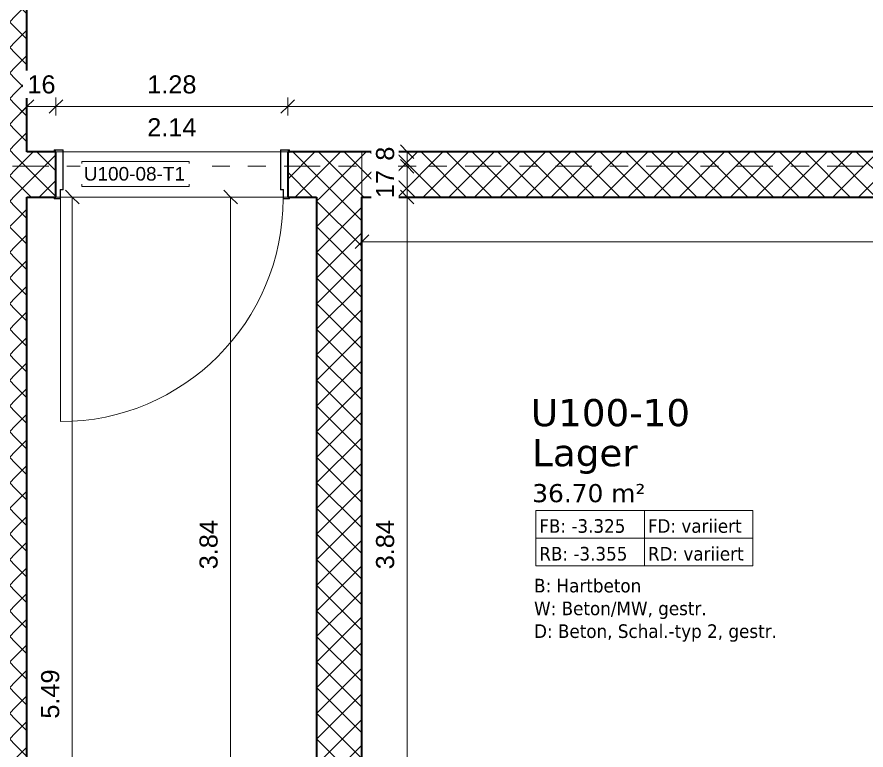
# Model space of a CAD drawing. Header units: metres. Extents: x -86 to 44, y -23 to 39.
# Drawn here: x 16.517 to 21.207, y 20.233 to 24.281 of the extents above; entities that cross this region are included whole.
import ezdxf

# ---------------------------------------------------------------- set-up
doc = ezdxf.new("R2010")
doc.units = ezdxf.units.M
doc.linetypes.add('_Rasterlinie_', pattern=[0.375, 0.2, -0.05, 0.075, -0.05])
for name, color, linetype, lineweight in [('A-____-____-DIMS', 7, 'Continuous', 5), ('A-____-____-DIMS-50', 7, 'Continuous', 5), ('A-AREA-____-IDEN', 7, 'Continuous', 5), ('A-DOOR-____-IDEN', 7, 'Continuous', 5), ('A-DOOR-____-OTLN', 7, 'Continuous', 9), ('A-DOOR-FRAM-MCUT', 7, 'Continuous', 9), ('A-DOOR-OPNG-OTLN', 7, 'Continuous', 9), ('A-FLOR-____-OTLN', 7, 'Continuous', 9), ('A-WALL-____-MCUT', 7, 'Continuous', 35), ('A-WALL-____-PATT', 7, 'Continuous', 35), ('S-GRID-____-OTLN', 7, 'Continuous', 5)]:
    doc.layers.add(name, color=color, linetype=linetype, lineweight=lineweight)
doc.styles.add('Arial_1', font='arial.ttf', dxfattribs={"height": 0.1})
doc.styles.add('Arial_2', font='arial.ttf', dxfattribs={"height": 0.075})
doc.styles.add('Verdana_2', font='verdana.ttf', dxfattribs={"height": 0.1})
doc.styles.add('Verdana_3', font='verdana.ttf', dxfattribs={"width": 0.9, "height": 0.075})
doc.styles.add('Verdana_4', font='verdana.ttf', dxfattribs={"height": 0.15})
doc.dimstyles.new('Arial_2_00mm_fein', dxfattribs={"dimscale": 0.3048, "dimtxt": 0.102026, "dimasz": 0.246063, "dimexe": 0.164042, "dimexo": 0.0625, "dimgap": 0.123031, "dimtad": 1, "dimdec": 1, "dimlfac": 100, "dimrnd": 0.5, "dimdsep": 46, "dimtxsty": 'Arial_1', "dimblk1": 'OBLIQUE', "dimblk2": 'OBLIQUE', "dimsah": 1, "dimcen": 0.09, "dimazin": 0, "dimtfac": 1, "dimtdec": 4, "dimtix": 1, "dimtmove": 0, "dimatfit": 3, "dimfxl": 0.164042, "dimfxlon": 1, "dimtvp": 1, "dimtfill": 1, "dimtolj": 1, "dimtzin": 0, "dimarcsym": 2})
doc.dimstyles.new('Arial_2_00mm_fein_1', dxfattribs={"dimscale": 0.3048, "dimtxt": 0.102026, "dimasz": 0.246063, "dimexe": 0.164042, "dimexo": 0.0625, "dimgap": 0.123031, "dimtad": 1, "dimdec": 1, "dimlfac": 100, "dimrnd": 0.5, "dimdsep": 46, "dimtxsty": 'Arial_1', "dimblk1": 'OBLIQUE', "dimblk2": 'OBLIQUE', "dimsah": 1, "dimcen": 0.09, "dimazin": 0, "dimtfac": 1, "dimtdec": 4, "dimtix": 1, "dimtmove": 2, "dimatfit": 3, "dimfxl": 0.164042, "dimfxlon": 1, "dimtvp": 1, "dimtfill": 1, "dimtolj": 1, "dimtzin": 0, "dimarcsym": 2})
doc.dimstyles.new('Arial_2_00mm_fein_2', dxfattribs={"dimscale": 0.3048, "dimtxt": 0.102026, "dimasz": 0.246063, "dimexe": 0.164042, "dimexo": 0.0625, "dimgap": 0.123031, "dimtad": 1, "dimrnd": 0.005, "dimzin": 0, "dimdsep": 46, "dimtxsty": 'Arial_1', "dimblk1": 'OBLIQUE', "dimblk2": 'OBLIQUE', "dimsah": 1, "dimcen": 0.09, "dimazin": 0, "dimtfac": 1, "dimtdec": 4, "dimtix": 1, "dimtmove": 0, "dimatfit": 3, "dimfxl": 0.164042, "dimfxlon": 1, "dimtvp": 1, "dimtfill": 1, "dimtolj": 1, "dimtzin": 0, "dimarcsym": 2})
doc.dimstyles.new('Arial_2_00mm_fein_3', dxfattribs={"dimscale": 0.3048, "dimtxt": 0.102026, "dimasz": 0.246063, "dimexe": 0.164042, "dimexo": 0.0625, "dimgap": 0.123031, "dimtad": 1, "dimrnd": 0.005, "dimzin": 0, "dimdsep": 46, "dimtxsty": 'Arial_1', "dimblk1": 'OBLIQUE', "dimblk2": 'OBLIQUE', "dimsah": 1, "dimcen": 0.09, "dimazin": 0, "dimtfac": 1, "dimtdec": 4, "dimtix": 1, "dimtmove": 2, "dimatfit": 3, "dimfxl": 0.164042, "dimfxlon": 1, "dimtvp": 1, "dimtfill": 1, "dimtolj": 1, "dimtzin": 0, "dimarcsym": 2})
doc.dimstyles.new('SUB_Rohbau_fein_1', dxfattribs={"dimscale": 0.3048, "dimtxt": 0.102026, "dimasz": 0.246063, "dimexe": 0.164042, "dimexo": 0.0625, "dimgap": 0.123031, "dimtad": 1, "dimrnd": 0.005, "dimzin": 0, "dimdsep": 46, "dimtxsty": 'Arial_1', "dimblk1": 'OBLIQUE', "dimblk2": 'OBLIQUE', "dimsah": 1, "dimcen": 0.09, "dimazin": 0, "dimtfac": 1, "dimtdec": 4, "dimtix": 1, "dimtmove": 0, "dimatfit": 3, "dimfxl": 0.164042, "dimfxlon": 1, "dimtvp": 1, "dimtfill": 1, "dimtolj": 1, "dimtzin": 0, "dimarcsym": 2})
pattern_1 = [(45, (0, 0), (-0.07071068, 0.07071068), []), (135, (0, 0), (-0.07071068, -0.07071068), [])]

# ---------------------------------------------------------------- blocks, each defined once
blk = doc.blocks.new('TU DF 1 - Stahlzarge - stumpf einschlagend - ML - 1280 x 2140 - EI30-31636227--01_UG_OK_FFB_AF')
at = {"layer": 'A-DOOR-FRAM-MCUT'}
for p, q in [((-0.615, 0.135), (-0.65, 0.135)), ((-0.65, 0.135), (-0.65, 0.125)), ((-0.65, 0.125), (-0.648, 0.125)), ((-0.648, 0.125), (-0.648, 0.133)), ((-0.648, 0.133), (-0.617, 0.133)), ((-0.617, 0.133), (-0.617, 0.083)), ((-0.615, 0.085), (-0.615, 0.135)), ((0.65, 0.135), (0.615, 0.135)), ((0.615, 0.135), (0.615, 0.085)), ((0.617, 0.083), (0.617, 0.133)), ((0.617, 0.133), (0.648, 0.133)), ((0.648, 0.133), (0.648, 0.125)), ((0.648, 0.125), (0.65, 0.125)), ((0.65, 0.125), (0.65, 0.135)), ((-0.617, 0.083), (-0.602, 0.083)), ((-0.6, 0.085), (-0.615, 0.085)), ((-0.602, 0.083), (-0.602, -0.133)), ((-0.6, -0.135), (-0.6, 0.085)), ((0.615, 0.085), (0.6, 0.085)), ((0.6, 0.085), (0.6, -0.135)), ((0.602, -0.133), (0.602, 0.083)), ((0.602, 0.083), (0.617, 0.083)), ((-0.648, -0.125), (-0.65, -0.125)), ((-0.65, -0.125), (-0.65, -0.135)), ((-0.65, -0.135), (-0.6, -0.135)), ((-0.648, -0.133), (-0.648, -0.125)), ((-0.602, -0.133), (-0.648, -0.133)), ((0.6, -0.135), (0.65, -0.135)), ((0.648, -0.133), (0.602, -0.133)), ((0.65, -0.125), (0.648, -0.125)), ((0.648, -0.125), (0.648, -0.133)), ((0.65, -0.135), (0.65, -0.125))]:
    blk.add_line(p, q, dxfattribs=at)
at = {"layer": 'A-DOOR-OPNG-OTLN'}
blk.add_line((0.615, 0.135), (0.615, 1.365), dxfattribs=at)
blk.add_arc((0.615, 0.135), 1.23, 90, 180, dxfattribs=at)
blk = doc.blocks.new('Beschriftung_Räume-SUB - OK_varriert-31033571--01_UG_OK_FFB_AF')
at = {"layer": 'A-AREA-____-IDEN'}
for p, q in [((0, -0.01263), (0.024, -0.01263)), ((0, -0.018752), (0, -0.01263)), ((0.012, -0.01263), (0.012, -0.018752)), ((0.024, -0.01263), (0.024, -0.018752)), ((0, -0.015691), (0.024, -0.015691)), ((0.024, -0.018752), (0, -0.018752))]:
    blk.add_line(p, q, dxfattribs=at)
blk = doc.blocks.new('DIMBLOCK358--01_UG_OK_FFB_AF')
at = {"layer": 'A-____-____-DIMS-50'}
for p, q in [((16.572, 23.7866), (16.572, 23.8366)), ((16.572, 23.7866), (16.6095, 23.8241)), ((16.732, 23.7866), (16.732, 23.8366)), ((16.732, 23.7866), (16.7695, 23.8241)), ((16.572, 23.7866), (16.5345, 23.7491)), ((16.572, 23.7866), (16.732, 23.7866)), ((16.572, 23.7866), (16.572, 23.7366)), ((16.732, 23.7866), (16.6945, 23.7491)), ((16.732, 23.7866), (16.732, 23.7366))]:
    blk.add_line(p, q, dxfattribs=at)
at = {"layer": 'A-____-____-DIMS-50', "color": 0, "insert": (16.5744, 23.9586), "char_height": 0.1, "width": 0.186088, "attachment_point": 1, "line_spacing_factor": 0.941778, "style": 'Arial_1', "bg_fill": 3, "box_fill_scale": 1.25, "bg_fill_color": 256, "bg_fill_true_color": 13158600, "bg_fill_transparency": 0}
blk.add_mtext('16', dxfattribs=at)
blk = doc.blocks.new('_Oblique')
at = {"color": 0, "linetype": 'ByBlock', "lineweight": -2}
blk.add_line((-0.5, -0.5), (0.5, 0.5), dxfattribs=at)
blk = doc.blocks.new('DIMBLOCK359--01_UG_OK_FFB_AF')
at = {"layer": 'A-____-____-DIMS-50'}
for p, q in [((16.732, 23.7866), (16.732, 23.8366)), ((16.732, 23.7866), (16.7695, 23.8241)), ((18.012, 23.7866), (18.012, 23.8366)), ((18.012, 23.7866), (18.0495, 23.8241)), ((16.732, 23.7866), (16.6945, 23.7491)), ((16.732, 23.7866), (18.012, 23.7866)), ((16.732, 23.7866), (16.732, 23.7366)), ((18.012, 23.7866), (17.9745, 23.7491)), ((18.012, 23.7866), (18.012, 23.7366))]:
    blk.add_line(p, q, dxfattribs=at)
at = {"layer": 'A-____-____-DIMS-50', "color": 0, "char_height": 0.1, "width": 0.325653, "attachment_point": 1, "line_spacing_factor": 0.941778, "style": 'Arial_1', "bg_fill": 3, "box_fill_scale": 1.25, "bg_fill_color": 256, "bg_fill_true_color": 13158600, "bg_fill_transparency": 0}
for s, insert in [('1.28', (17.2363, 23.9586)), ('2.14', (17.2363, 23.7219))]:
    blk.add_mtext(s, dxfattribs=dict(at, insert=insert))
blk = doc.blocks.new('DIMBLOCK360--01_UG_OK_FFB_AF')
at = {"layer": 'A-____-____-DIMS-50'}
for p, q in [((18.012, 23.7866), (18.012, 23.8366)), ((18.012, 23.7866), (18.0495, 23.8241)), ((25.452, 23.7866), (25.452, 23.8366)), ((25.452, 23.7866), (25.4895, 23.8241)), ((18.012, 23.7866), (17.9745, 23.7491)), ((18.012, 23.7866), (25.452, 23.7866)), ((18.012, 23.7866), (18.012, 23.7366)), ((25.452, 23.7866), (25.4145, 23.7491)), ((25.452, 23.7866), (25.452, 23.7366))]:
    blk.add_line(p, q, dxfattribs=at)
at = {"layer": 'A-____-____-DIMS-50', "color": 0, "insert": (21.6982, 23.9586), "char_height": 0.1, "width": 0.325653, "attachment_point": 1, "line_spacing_factor": 0.941778, "style": 'Arial_1', "bg_fill": 3, "box_fill_scale": 1.25, "bg_fill_color": 256, "bg_fill_true_color": 13158600, "bg_fill_transparency": 0}
blk.add_mtext('7.44', dxfattribs=at)
blk = doc.blocks.new('DIMBLOCK379--01_UG_OK_FFB_AF')
at = {"layer": 'A-____-____-DIMS-50'}
for p, q in [((18.672, 23.2866), (18.6345, 23.3241)), ((18.672, 23.2866), (18.622, 23.2866)), ((18.672, 19.4466), (18.672, 23.2866)), ((18.672, 23.2866), (18.7095, 23.2491)), ((18.672, 23.2866), (18.722, 23.2866)), ((18.672, 19.4466), (18.6345, 19.4841)), ((18.672, 19.4466), (18.622, 19.4466)), ((18.672, 19.4466), (18.7095, 19.4091)), ((18.672, 19.4466), (18.722, 19.4466))]:
    blk.add_line(p, q, dxfattribs=at)
at = {"layer": 'A-____-____-DIMS-50', "color": 0, "insert": (18.5, 21.2309), "char_height": 0.1, "width": 0.325653, "attachment_point": 1, "rotation": 90, "line_spacing_factor": 0.941778, "style": 'Arial_1', "bg_fill": 3, "box_fill_scale": 1.25, "bg_fill_color": 256, "bg_fill_true_color": 13158600, "bg_fill_transparency": 0}
blk.add_mtext('3.84', dxfattribs=at)
blk = doc.blocks.new('DIMBLOCK380--01_UG_OK_FFB_AF')
at = {"layer": 'A-____-____-DIMS-50'}
for p, q in [((18.672, 23.4566), (18.622, 23.4566)), ((18.672, 23.4566), (18.6345, 23.4941)), ((18.672, 23.2866), (18.672, 23.4566)), ((18.672, 23.4566), (18.7095, 23.4191)), ((18.672, 23.4566), (18.722, 23.4566)), ((18.672, 23.2866), (18.6345, 23.3241)), ((18.672, 23.2866), (18.622, 23.2866)), ((18.672, 23.2866), (18.7095, 23.2491)), ((18.672, 23.2866), (18.722, 23.2866))]:
    blk.add_line(p, q, dxfattribs=at)
at = {"layer": 'A-____-____-DIMS-50', "color": 0, "insert": (18.5, 23.2805), "char_height": 0.1, "width": 0.186088, "attachment_point": 1, "rotation": 90, "line_spacing_factor": 0.941778, "style": 'Arial_1', "bg_fill": 3, "box_fill_scale": 1.25, "bg_fill_color": 256, "bg_fill_true_color": 13158600, "bg_fill_transparency": 0}
blk.add_mtext('17', dxfattribs=at)
blk = doc.blocks.new('DIMBLOCK381--01_UG_OK_FFB_AF')
at = {"layer": 'A-____-____-DIMS-50'}
for p, q in [((18.672, 23.5366), (18.6345, 23.5741)), ((18.672, 23.5366), (18.622, 23.5366)), ((18.672, 23.4566), (18.672, 23.5366)), ((18.672, 23.5366), (18.7095, 23.4991)), ((18.672, 23.5366), (18.722, 23.5366)), ((18.672, 23.4566), (18.622, 23.4566)), ((18.672, 23.4566), (18.6345, 23.4941)), ((18.672, 23.4566), (18.7095, 23.4191)), ((18.672, 23.4566), (18.722, 23.4566))]:
    blk.add_line(p, q, dxfattribs=at)
at = {"layer": 'A-____-____-DIMS-50', "color": 0, "insert": (18.5, 23.4871), "char_height": 0.1, "width": 0.093044, "attachment_point": 1, "rotation": 90, "line_spacing_factor": 0.941778, "style": 'Arial_1', "bg_fill": 3, "box_fill_scale": 1.25, "bg_fill_color": 256, "bg_fill_true_color": 13158600, "bg_fill_transparency": 0}
blk.add_mtext('8', dxfattribs=at)
blk = doc.blocks.new('DIMBLOCK385--01_UG_OK_FFB_AF')
at = {"layer": 'A-____-____-DIMS-50'}
for p, q in [((18.422, 23.0399), (18.422, 23.0899)), ((18.422, 23.0399), (18.4595, 23.0774)), ((25.452, 23.0399), (25.452, 23.0899)), ((25.452, 23.0399), (25.4895, 23.0774)), ((18.422, 23.0399), (18.3845, 23.0024)), ((18.422, 23.0399), (25.452, 23.0399)), ((18.422, 23.0399), (18.422, 22.9899)), ((25.452, 23.0399), (25.4145, 23.0024)), ((25.452, 23.0399), (25.452, 22.9899))]:
    blk.add_line(p, q, dxfattribs=at)
at = {"layer": 'A-____-____-DIMS-50', "color": 0, "insert": (21.8013, 23.2119), "char_height": 0.1, "width": 0.325653, "attachment_point": 1, "line_spacing_factor": 0.941778, "style": 'Arial_1', "bg_fill": 3, "box_fill_scale": 1.25, "bg_fill_color": 256, "bg_fill_true_color": 13158600, "bg_fill_transparency": 0}
blk.add_mtext('7.03', dxfattribs=at)
blk = doc.blocks.new('DIMBLOCK394--01_UG_OK_FFB_AF')
at = {"layer": 'A-____-____-DIMS-50'}
for p, q in [((17.697, 23.2866), (17.6595, 23.3241)), ((17.697, 23.2866), (17.647, 23.2866)), ((17.697, 19.4466), (17.697, 23.2866)), ((17.697, 23.2866), (17.7345, 23.2491)), ((17.697, 23.2866), (17.747, 23.2866)), ((17.697, 19.4466), (17.6595, 19.4841)), ((17.697, 19.4466), (17.647, 19.4466)), ((17.697, 19.4466), (17.7345, 19.4091)), ((17.697, 19.4466), (17.747, 19.4466))]:
    blk.add_line(p, q, dxfattribs=at)
at = {"layer": 'A-____-____-DIMS-50', "color": 0, "insert": (17.525, 21.2309), "char_height": 0.1, "width": 0.325653, "attachment_point": 1, "rotation": 90, "line_spacing_factor": 0.941778, "style": 'Arial_1', "bg_fill": 3, "box_fill_scale": 1.25, "bg_fill_color": 256, "bg_fill_true_color": 13158600, "bg_fill_transparency": 0}
blk.add_mtext('3.84', dxfattribs=at)
blk = doc.blocks.new('DIMBLOCK401--01_UG_OK_FFB_AF')
at = {"layer": 'A-____-____-DIMS-50'}
for p, q in [((16.822, 23.2866), (16.7845, 23.3241)), ((16.822, 23.2866), (16.772, 23.2866)), ((16.822, 17.7966), (16.822, 23.2866)), ((16.822, 23.2866), (16.8595, 23.2491)), ((16.822, 23.2866), (16.872, 23.2866)), ((16.822, 17.7966), (16.7845, 17.8341)), ((16.822, 17.7966), (16.772, 17.7966)), ((16.822, 17.7966), (16.8595, 17.7591)), ((16.822, 17.7966), (16.872, 17.7966))]:
    blk.add_line(p, q, dxfattribs=at)
at = {"layer": 'A-____-____-DIMS-50', "color": 0, "insert": (16.65, 20.4059), "char_height": 0.1, "width": 0.325653, "attachment_point": 1, "rotation": 90, "line_spacing_factor": 0.941778, "style": 'Arial_1', "bg_fill": 3, "box_fill_scale": 1.25, "bg_fill_color": 256, "bg_fill_true_color": 13158600, "bg_fill_transparency": 0}
blk.add_mtext('5.49', dxfattribs=at)

msp = doc.modelspace()

# ---------------------------------------------------------------- hatches: boundary and pattern name
at = {"layer": 'A-WALL-____-PATT', "lineweight": 9}
h = msp.add_hatch(dxfattribs=at)
h.set_pattern_fill('FP_1', color=256, style=0, pattern_type=2)
h.set_pattern_definition(pattern_1)
h.paths.add_polyline_path([(16.322, 23.1608), (16.572, 23.1608), (16.572, 31.1016), (16.322, 31.1016), (16.322, 23.2755)])
h = msp.add_hatch(dxfattribs=at)
h.set_pattern_fill('FP_1', color=256, style=0, pattern_type=2)
h.set_pattern_definition(pattern_1)
h.paths.add_polyline_path([(16.6473, 23.2866), (16.732, 23.2866), (16.732, 23.5366), (16.572, 23.5366), (16.572, 23.2866), (16.6261, 23.2866)])
h.paths.add_polyline_path([(18.172, 23.2866), (18.422, 23.2866), (18.422, 23.5366), (18.012, 23.5366), (18.012, 23.2866)])
h = msp.add_hatch(dxfattribs=at)
h.set_pattern_fill('FP_1', color=256, style=0, pattern_type=2)
h.set_pattern_definition(pattern_1)
h.paths.add_polyline_path([(18.422, 23.2866), (25.452, 23.2866), (25.452, 23.5366), (18.422, 23.5366)])
h = msp.add_hatch(dxfattribs=at)
h.set_pattern_fill('FP_1', color=256, style=0, pattern_type=2)
h.set_pattern_definition(pattern_1)
h.paths.add_polyline_path([(18.2388, 11.2166), (18.422, 11.2166), (18.422, 16.4366), (18.172, 16.4366), (18.172, 11.2166)])
h.paths.add_polyline_path([(18.3241, 17.7166), (18.422, 17.7166), (18.422, 18.1666), (18.172, 18.1666), (18.172, 17.7166)])
h.paths.add_polyline_path([(18.172, 19.4466), (18.422, 19.4466), (18.422, 23.2866), (18.172, 23.2866), (18.172, 19.4524)])
h = msp.add_hatch(dxfattribs=at)
h.set_pattern_fill('FP_1', color=256, style=0, pattern_type=2)
h.set_pattern_definition(pattern_1)
h.paths.add_polyline_path([(16.572, 19.7466), (16.572, 23.1608), (16.322, 23.1608), (16.322, 19.7466)])

# ---------------------------------------------------------------- linework, layer by layer
at = {"layer": 'A-DOOR-____-IDEN', "flags": 128}
msp.add_lwpolyline([(16.8759, 23.4834), (17.4679, 23.4834), (17.4679, 23.3444), (16.8759, 23.3444)], close=True, dxfattribs=at)
at = {"layer": 'A-FLOR-____-OTLN'}
for p, q in [((16.732, 23.5366), (16.77, 23.5366)), ((16.7719, 23.5366), (17.9721, 23.5366)), ((17.974, 23.5366), (18.012, 23.5366)), ((16.755, 23.2866), (16.732, 23.2866)), ((17.987, 23.2866), (16.757, 23.2866)), ((18.012, 23.2866), (17.989, 23.2866))]:
    msp.add_line(p, q, dxfattribs=at)
at = {"layer": 'A-WALL-____-MCUT'}
for p, q in [((16.572, 23.5366), (16.572, 31.1016)), ((16.732, 23.5366), (16.572, 23.5366)), ((16.732, 23.2866), (16.732, 23.5366)), ((18.012, 23.5366), (18.012, 23.2866)), ((25.452, 23.5366), (18.012, 23.5366)), ((16.572, 23.2866), (16.732, 23.2866)), ((16.572, 17.7966), (16.572, 23.2866)), ((18.012, 23.2866), (18.172, 23.2866)), ((18.172, 23.2866), (18.172, 19.4466)), ((18.422, 23.2866), (25.452, 23.2866)), ((18.422, 19.4466), (18.422, 23.2866))]:
    msp.add_line(p, q, dxfattribs=at)
at = {"layer": 'A-WALL-____-MCUT', "lineweight": 9}
msp.add_line((18.422, 23.2866), (18.422, 23.5366), dxfattribs=at)
at = {"layer": 'S-GRID-____-OTLN', "color": 8, "linetype": '_Rasterlinie_', "true_color": 0x808080}
msp.add_line((-33.508, 23.4566), (28.7515, 23.4566), dxfattribs=at)

# ---------------------------------------------------------------- block references
at = {"layer": 'A-AREA-____-IDEN', "xscale": 49.99999999999998, "yscale": 49.99999999999998, "zscale": 49.99999999999998}
msp.add_blockref('Beschriftung_Räume-SUB - OK_varriert-31033571--01_UG_OK_FFB_AF', (19.3821, 22.1869), dxfattribs=at)
at = {"layer": 'A-DOOR-____-OTLN', "rotation": 180}
msp.add_blockref('TU DF 1 - Stahlzarge - stumpf einschlagend - ML - 1280 x 2140 - EI30-31636227--01_UG_OK_FFB_AF', (17.372, 23.4116), dxfattribs=at)

# ---------------------------------------------------------------- texts
at = {"layer": 'A-AREA-____-IDEN', "attachment_point": 1}
for s, insert, char_height, width, style in [('U100-10', (19.3553, 22.1712), 0.15, 1.074261, 'Verdana_4'), ('Lager', (19.3624, 21.95), 0.15, 0.685443, 'Verdana_4'), ('36.70 m²', (19.3629, 21.7015), 0.1, 0.817721, 'Verdana_2'), ('FB: -3.325', (19.4016, 21.5075), 0.075, 0.624114, 'Verdana_3'), ('FD: variiert', (20.0016, 21.5075), 0.075, 0.667405, 'Verdana_3'), ('RB: -3.355', (19.4016, 21.3544), 0.075, 0.638544, 'Verdana_3'), ('RD: variiert', (20.0016, 21.3544), 0.075, 0.681835, 'Verdana_3'), ('B: Hartbeton', (19.3728, 21.1782), 0.075, 0.753987, 'Verdana_3'), ('W: Beton/MW, gestr.', (19.3728, 21.0525), 0.075, 1.237405, 'Verdana_3'), ('D: Beton, Schal.-typ 2, gestr.', (19.3728, 20.9268), 0.075, 1.73886, 'Verdana_3')]:
    msp.add_mtext(s, dxfattribs=dict(at, insert=insert, char_height=char_height, width=width, style=style))

# ---------------------------------------------------------------- next in the draw order: texts
at = {"layer": 'A-DOOR-____-IDEN', "insert": (16.8859, 23.4525), "char_height": 0.075, "width": 0.689451, "attachment_point": 1, "style": 'Arial_2', "bg_fill": 3, "box_fill_scale": 1.25, "bg_fill_color": 256, "bg_fill_true_color": 13158600, "bg_fill_transparency": 0}
msp.add_mtext('U100-08-T1', dxfattribs=at)

# ---------------------------------------------------------------- next in the draw order: dimensions: what is measured, and where the dimension line sits
at = {"layer": 'A-____-____-DIMS'}
dim = msp.add_linear_dim(base=(16.732, 23.7866), p1=(16.572, 23.8366), p2=(16.732, 23.7366), dimstyle='Arial_2_00mm_fein', override={"dimpost": '<>', "dimfxl": 0.18868}, dxfattribs=at)
dim.commit()
dim.dimension.update_dxf_attribs({"geometry": 'DIMBLOCK358--01_UG_OK_FFB_AF', "text_midpoint": (16.652, 23.8751)})
for base, p1, p2, dimstyle, override, picture, middle in [((16.822, 23.2866), (16.772, 17.7966), (16.772, 23.2866), 'SUB_Rohbau_fein_1', {"dimpost": '<>', "dimfxl": 5.49}, 'DIMBLOCK401--01_UG_OK_FFB_AF', (16.7334, 20.5416)), ((17.697, 23.2866), (17.647, 19.4466), (17.647, 23.2866), 'SUB_Rohbau_fein_1', {"dimpost": '<>', "dimfxl": 3.84}, 'DIMBLOCK394--01_UG_OK_FFB_AF', (17.6084, 21.3666)), ((18.672, 23.2866), (18.622, 19.4466), (18.622, 23.2866), 'Arial_2_00mm_fein_2', {"dimpost": '<>', "dimfxl": 3.84}, 'DIMBLOCK379--01_UG_OK_FFB_AF', (18.5834, 21.3666))]:
    dim = msp.add_linear_dim(base=base, p1=p1, p2=p2, angle=90, dimstyle=dimstyle, override=override, dxfattribs=at)
    dim.commit()
    dim.dimension.update_dxf_attribs({"geometry": picture, "text_midpoint": middle})

# ---------------------------------------------------------------- next in the draw order: dimensions: what is measured, and where the dimension line sits
dim = msp.add_linear_dim(base=(18.012, 23.7866), p1=(16.732, 23.7366), p2=(18.012, 23.7366), text='<>\\X2.14', dimstyle='Arial_2_00mm_fein_2', override={"dimpost": '<>', "dimfxl": 1.28}, dxfattribs=at)
dim.commit()
dim.dimension.update_dxf_attribs({"geometry": 'DIMBLOCK359--01_UG_OK_FFB_AF', "text_midpoint": (17.372, 23.7866)})
dim = msp.add_linear_dim(base=(18.672, 23.4566), p1=(18.622, 23.2866), p2=(18.622, 23.4566), angle=90, dimstyle='Arial_2_00mm_fein_1', override={"dimpost": '<>', "dimfxl": 0.170004}, dxfattribs=at)
dim.commit()
dim.dimension.update_dxf_attribs({"geometry": 'DIMBLOCK380--01_UG_OK_FFB_AF', "text_midpoint": (18.5666, 23.3735), "dimtype": 160, "text_rotation": 90})

# ---------------------------------------------------------------- next in the draw order: dimensions: what is measured, and where the dimension line sits
dim = msp.add_linear_dim(base=(25.452, 23.7866), p1=(18.012, 23.7366), p2=(25.452, 23.8366), dimstyle='Arial_2_00mm_fein_3', override={"dimpost": '<>', "dimfxl": 7.440672}, dxfattribs=at)
dim.commit()
dim.dimension.update_dxf_attribs({"geometry": 'DIMBLOCK360--01_UG_OK_FFB_AF', "text_midpoint": (21.8611, 23.8919), "dimtype": 160})
dim = msp.add_linear_dim(base=(18.672, 23.5366), p1=(18.622, 23.4566), p2=(18.622, 23.5366), angle=90, dimstyle='Arial_2_00mm_fein_1', override={"dimpost": '<>', "dimfxl": 0.079996}, dxfattribs=at)
dim.commit()
dim.dimension.update_dxf_attribs({"geometry": 'DIMBLOCK381--01_UG_OK_FFB_AF', "text_midpoint": (18.5666, 23.5336), "dimtype": 160, "text_rotation": 90})
dim = msp.add_linear_dim(base=(25.452, 23.0399), p1=(18.422, 23.0899), p2=(25.452, 23.0899), dimstyle='SUB_Rohbau_fein_1', override={"dimpost": '<>', "dimfxl": 7.03}, dxfattribs=at)
dim.commit()
dim.dimension.update_dxf_attribs({"geometry": 'DIMBLOCK385--01_UG_OK_FFB_AF', "text_midpoint": (21.937, 23.1285)})

doc.saveas('drawing.dxf')
